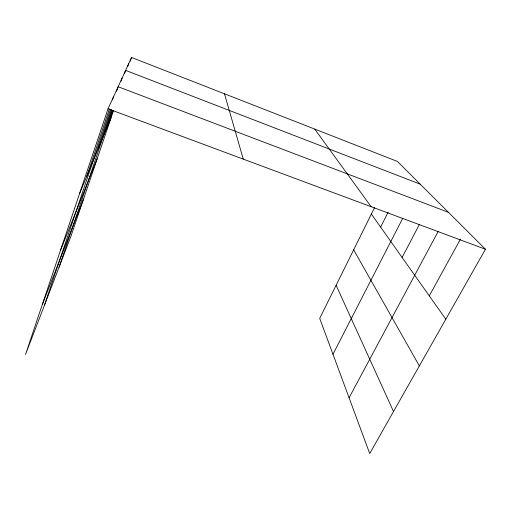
<?xml version="1.0" encoding="UTF-8"?>
<svg xmlns="http://www.w3.org/2000/svg" width="511" height="511" viewBox="0 0 511 511"><rect width="100%" height="100%" fill="white"/><g stroke="black" fill="none" stroke-linecap="round" stroke-linejoin="round"><path stroke-width="0.77" d="M374.544 207.645L319.707 318.398L369.709 453.544L485.45 249.24L397.424 161.425L131.525 57.456L108.038 108.798L25.55 354.423L70.793 236.663L113.627 110.274M86.717 176.423L109.424 108.952M112.452 99.958L113.461 96.956M44.553 304.952L110.51 109.348M116.61 91.252L118.137 86.729L448.428 212.308M98.31 148.522L111.475 109.539M121.094 81.051L122.11 78.049M59.059 267.215L112.171 110.133M124.601 73.386L125.617 70.384L420.221 184.171M107.272 126.964L112.893 110.357M127.712 66.583L128.734 63.562M130.248 61.231L131.525 57.456M42.317 304.499L83.536 199.06M60.63 249.962L97.218 158.691M79.512 193.746L111.072 117.824M380.618 227.101L388.156 212.135M332.98 354.264L402.796 218.146M402.112 257.474L419.486 224.284M349.077 397.782L438.31 231.196M429.278 295.863L460.36 239.34M108.038 108.798L485.45 249.24M314.731 129.091L371.139 206.7M371.376 214.039L445.809 319.215M353.663 249.815L419.352 365.921M336.11 285.272L393.515 411.527M224.482 93.8L243.262 159.119"/></g></svg>
